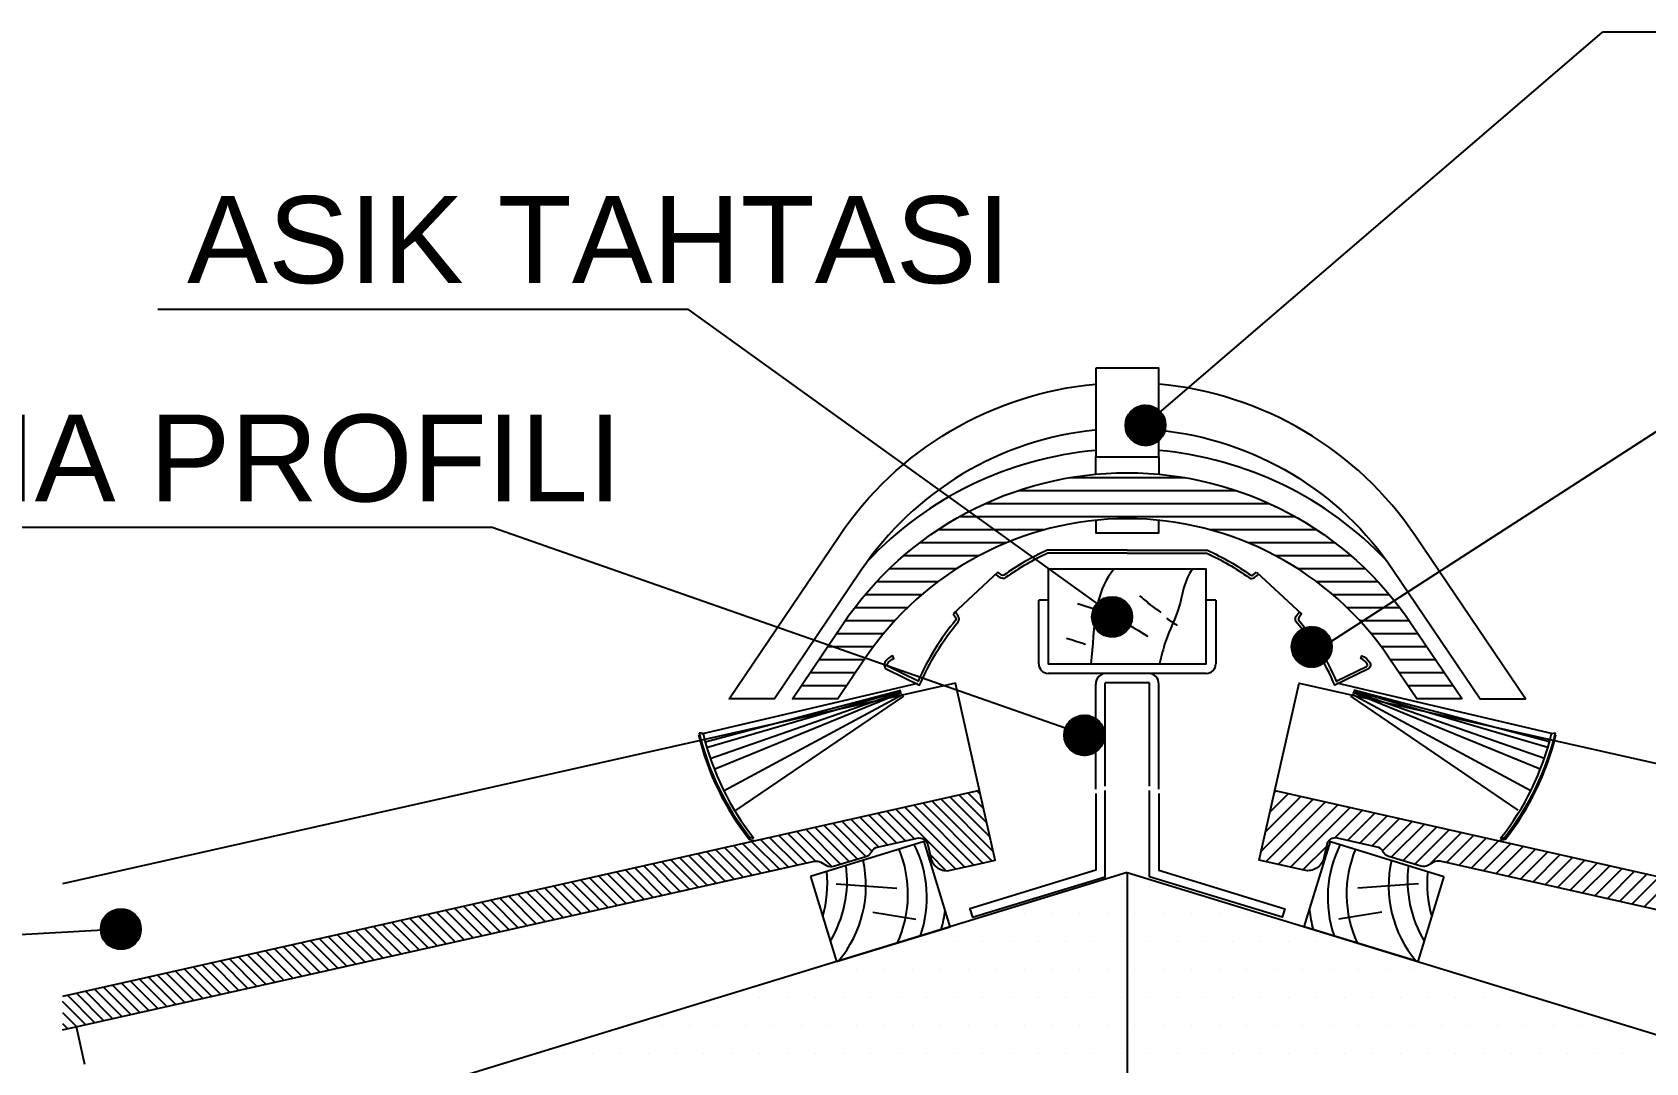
# Model space of a CAD drawing. Extents: x 775040 to 808375, y 4159409 to 4163651.
# Drawn here: x 807589.4 to 807793.1, y 4160909.5 to 4161039.5 of the extents above; entities that cross this region are included whole.
import ezdxf

# ---------------------------------------------------------------- set-up
doc = ezdxf.new("R2010")
doc.units = 0
doc.header["$MEASUREMENT"] = 0
doc.linetypes.add('DUZ', pattern=[500, 500])
doc.layers.get('0').update_dxf_attribs({"linetype": 'DUZ'})
for name, color, linetype in [('3', 3, 'Continuous'), ('tarama', 8, 'Continuous'), ('YAZI', 3, 'Continuous')]:
    doc.layers.add(name, color=color, linetype=linetype)
doc.styles.add('LEVENT', font='arial.ttf', dxfattribs={"height": 10})
pattern_1 = [(45, (805994.328464, 4161133.777688), (-0.0198872788, 0.0198872788), []), (135, (805994.328464, 4161133.777688), (-0.0198872788, -0.0198872788), [])]

# ---------------------------------------------------------------- blocks, each defined once
blk = doc.blocks.new('*X991')
at = {"color": 0}
for p, q in [((3536.48, -1238.12), (3574.89, -1238.12)), ((3553.91, -1233.75), (3574.89, -1233.75)), ((3574.89, -1233.75), (3592.54, -1233.75)), ((3574.89, -1238.12), (3609.97, -1238.12)), ((3525.38, -1242.5), (3574.89, -1242.5)), ((3574.89, -1242.5), (3621.06, -1242.5)), ((3516.75, -1246.88), (3574.89, -1246.88)), ((3574.89, -1246.88), (3629.69, -1246.88)), ((3509.58, -1251.25), (3545.42, -1251.25)), ((3601.03, -1251.25), (3636.87, -1251.25)), ((3497.99, -1260), (3523.28, -1260)), ((3503.4, -1255.62), (3532.57, -1255.62)), ((3613.88, -1255.62), (3643.04, -1255.62)), ((3623.16, -1260), (3648.46, -1260)), ((3493.18, -1264.38), (3515.8, -1264.38)), ((3630.64, -1264.38), (3653.27, -1264.38)), ((3488.86, -1268.75), (3509.49, -1268.75)), ((3636.96, -1268.75), (3657.58, -1268.75)), ((3484.98, -1273.12), (3504.02, -1273.12)), ((3642.42, -1273.12), (3661.47, -1273.12)), ((3481.46, -1277.5), (3499.22, -1277.5)), ((3647.23, -1277.5), (3664.98, -1277.5)), ((3475.32, -1286.25), (3491.13, -1286.25)), ((3478.28, -1281.88), (3494.95, -1281.88)), ((3651.5, -1281.88), (3668.16, -1281.88)), ((3655.31, -1286.25), (3671.13, -1286.25)), ((3472.37, -1290.62), (3487.71, -1290.62)), ((3658.73, -1290.62), (3674.08, -1290.62)), ((3469.42, -1295), (3484.64, -1295)), ((3661.81, -1295), (3677.03, -1295)), ((3466.47, -1299.38), (3481.69, -1299.38)), ((3664.76, -1299.38), (3679.98, -1299.38)), ((3460.57, -1308.12), (3475.78, -1308.12)), ((3463.52, -1303.75), (3478.73, -1303.75)), ((3667.71, -1303.75), (3682.93, -1303.75)), ((3670.66, -1308.12), (3685.88, -1308.12))]:
    blk.add_line(p, q, dxfattribs=at)
blk = doc.blocks.new('*X993')
at = {"color": 0}
for p, q in [((11348.4375, -965.625), (11348.4375, -965.625)), ((11357.8125, -965.625), (11357.8125, -965.625)), ((11367.1875, -965.625), (11367.1875, -965.625)), ((11315.625, -975), (11315.625, -975)), ((11325, -975), (11325, -975)), ((11334.375, -975), (11334.375, -975)), ((11343.75, -975), (11343.75, -975)), ((11353.125, -975), (11353.125, -975)), ((11362.5, -975), (11362.5, -975)), ((11371.875, -975), (11371.875, -975)), ((11381.25, -975), (11381.25, -975)), ((11390.625, -975), (11390.625, -975)), ((11400, -975), (11400, -975)), ((11292.1875, -984.375), (11292.1875, -984.375)), ((11301.5625, -984.375), (11301.5625, -984.375)), ((11310.9375, -984.375), (11310.9375, -984.375)), ((11320.3125, -984.375), (11320.3125, -984.375)), ((11329.6875, -984.375), (11329.6875, -984.375)), ((11339.0625, -984.375), (11339.0625, -984.375)), ((11348.4375, -984.375), (11348.4375, -984.375)), ((11357.8125, -984.375), (11357.8125, -984.375)), ((11367.1875, -984.375), (11367.1875, -984.375)), ((11376.5625, -984.375), (11376.5625, -984.375)), ((11385.9375, -984.375), (11385.9375, -984.375)), ((11395.3125, -984.375), (11395.3125, -984.375)), ((11404.6875, -984.375), (11404.6875, -984.375)), ((11414.0625, -984.375), (11414.0625, -984.375)), ((11423.4375, -984.375), (11423.4375, -984.375)), ((11432.8125, -984.375), (11432.8125, -984.375)), ((11259.375, -993.75), (11259.375, -993.75)), ((11268.75, -993.75), (11268.75, -993.75)), ((11278.125, -993.75), (11278.125, -993.75)), ((11287.5, -993.75), (11287.5, -993.75)), ((11296.875, -993.75), (11296.875, -993.75)), ((11306.25, -993.75), (11306.25, -993.75)), ((11315.625, -993.75), (11315.625, -993.75)), ((11325, -993.75), (11325, -993.75)), ((11334.375, -993.75), (11334.375, -993.75)), ((11343.75, -993.75), (11343.75, -993.75)), ((11353.125, -993.75), (11353.125, -993.75)), ((11362.5, -993.75), (11362.5, -993.75)), ((11371.875, -993.75), (11371.875, -993.75)), ((11381.25, -993.75), (11381.25, -993.75)), ((11390.625, -993.75), (11390.625, -993.75)), ((11400, -993.75), (11400, -993.75)), ((11409.375, -993.75), (11409.375, -993.75)), ((11418.75, -993.75), (11418.75, -993.75)), ((11428.125, -993.75), (11428.125, -993.75)), ((11437.5, -993.75), (11437.5, -993.75)), ((11446.875, -993.75), (11446.875, -993.75)), ((11456.25, -993.75), (11456.25, -993.75)), ((11465.625, -993.75), (11465.625, -993.75)), ((11226.5625, -1003.125), (11226.5625, -1003.125)), ((11235.9375, -1003.125), (11235.9375, -1003.125)), ((11245.3125, -1003.125), (11245.3125, -1003.125)), ((11254.6875, -1003.125), (11254.6875, -1003.125)), ((11264.0625, -1003.125), (11264.0625, -1003.125)), ((11273.4375, -1003.125), (11273.4375, -1003.125)), ((11282.8125, -1003.125), (11282.8125, -1003.125)), ((11292.1875, -1003.125), (11292.1875, -1003.125)), ((11301.5625, -1003.125), (11301.5625, -1003.125)), ((11310.9375, -1003.125), (11310.9375, -1003.125)), ((11320.3125, -1003.125), (11320.3125, -1003.125)), ((11329.6875, -1003.125), (11329.6875, -1003.125)), ((11339.0625, -1003.125), (11339.0625, -1003.125)), ((11348.4375, -1003.125), (11348.4375, -1003.125)), ((11357.8125, -1003.125), (11357.8125, -1003.125)), ((11367.1875, -1003.125), (11367.1875, -1003.125)), ((11376.5625, -1003.125), (11376.5625, -1003.125)), ((11385.9375, -1003.125), (11385.9375, -1003.125)), ((11395.3125, -1003.125), (11395.3125, -1003.125)), ((11404.6875, -1003.125), (11404.6875, -1003.125)), ((11414.0625, -1003.125), (11414.0625, -1003.125)), ((11423.4375, -1003.125), (11423.4375, -1003.125)), ((11432.8125, -1003.125), (11432.8125, -1003.125)), ((11442.1875, -1003.125), (11442.1875, -1003.125)), ((11451.5625, -1003.125), (11451.5625, -1003.125)), ((11460.9375, -1003.125), (11460.9375, -1003.125)), ((11470.3125, -1003.125), (11470.3125, -1003.125)), ((11479.6875, -1003.125), (11479.6875, -1003.125)), ((11489.0625, -1003.125), (11489.0625, -1003.125)), ((11193.75, -1012.5), (11193.75, -1012.5)), ((11203.125, -1012.5), (11203.125, -1012.5)), ((11212.5, -1012.5), (11212.5, -1012.5)), ((11221.875, -1012.5), (11221.875, -1012.5)), ((11231.25, -1012.5), (11231.25, -1012.5)), ((11240.625, -1012.5), (11240.625, -1012.5)), ((11250, -1012.5), (11250, -1012.5)), ((11259.375, -1012.5), (11259.375, -1012.5)), ((11268.75, -1012.5), (11268.75, -1012.5)), ((11278.125, -1012.5), (11278.125, -1012.5)), ((11287.5, -1012.5), (11287.5, -1012.5)), ((11296.875, -1012.5), (11296.875, -1012.5)), ((11306.25, -1012.5), (11306.25, -1012.5)), ((11315.625, -1012.5), (11315.625, -1012.5)), ((11325, -1012.5), (11325, -1012.5)), ((11334.375, -1012.5), (11334.375, -1012.5)), ((11343.75, -1012.5), (11343.75, -1012.5)), ((11353.125, -1012.5), (11353.125, -1012.5)), ((11362.5, -1012.5), (11362.5, -1012.5)), ((11371.875, -1012.5), (11371.875, -1012.5)), ((11381.25, -1012.5), (11381.25, -1012.5)), ((11390.625, -1012.5), (11390.625, -1012.5)), ((11400, -1012.5), (11400, -1012.5)), ((11409.375, -1012.5), (11409.375, -1012.5)), ((11418.75, -1012.5), (11418.75, -1012.5)), ((11428.125, -1012.5), (11428.125, -1012.5)), ((11437.5, -1012.5), (11437.5, -1012.5)), ((11446.875, -1012.5), (11446.875, -1012.5)), ((11456.25, -1012.5), (11456.25, -1012.5)), ((11465.625, -1012.5), (11465.625, -1012.5)), ((11475, -1012.5), (11475, -1012.5)), ((11484.375, -1012.5), (11484.375, -1012.5)), ((11493.75, -1012.5), (11493.75, -1012.5)), ((11503.125, -1012.5), (11503.125, -1012.5)), ((11512.5, -1012.5), (11512.5, -1012.5)), ((11521.875, -1012.5), (11521.875, -1012.5)), ((11170.3125, -1021.875), (11170.3125, -1021.875)), ((11179.6875, -1021.875), (11179.6875, -1021.875)), ((11189.0625, -1021.875), (11189.0625, -1021.875)), ((11198.4375, -1021.875), (11198.4375, -1021.875)), ((11207.8125, -1021.875), (11207.8125, -1021.875)), ((11217.1875, -1021.875), (11217.1875, -1021.875)), ((11226.5625, -1021.875), (11226.5625, -1021.875)), ((11235.9375, -1021.875), (11235.9375, -1021.875)), ((11245.3125, -1021.875), (11245.3125, -1021.875)), ((11254.6875, -1021.875), (11254.6875, -1021.875)), ((11264.0625, -1021.875), (11264.0625, -1021.875)), ((11273.4375, -1021.875), (11273.4375, -1021.875)), ((11282.8125, -1021.875), (11282.8125, -1021.875)), ((11292.1875, -1021.875), (11292.1875, -1021.875)), ((11301.5625, -1021.875), (11301.5625, -1021.875)), ((11310.9375, -1021.875), (11310.9375, -1021.875)), ((11320.3125, -1021.875), (11320.3125, -1021.875)), ((11329.6875, -1021.875), (11329.6875, -1021.875)), ((11339.0625, -1021.875), (11339.0625, -1021.875)), ((11348.4375, -1021.875), (11348.4375, -1021.875)), ((11357.8125, -1021.875), (11357.8125, -1021.875)), ((11367.1875, -1021.875), (11367.1875, -1021.875)), ((11376.5625, -1021.875), (11376.5625, -1021.875)), ((11385.9375, -1021.875), (11385.9375, -1021.875)), ((11395.3125, -1021.875), (11395.3125, -1021.875)), ((11404.6875, -1021.875), (11404.6875, -1021.875)), ((11414.0625, -1021.875), (11414.0625, -1021.875)), ((11423.4375, -1021.875), (11423.4375, -1021.875)), ((11432.8125, -1021.875), (11432.8125, -1021.875)), ((11442.1875, -1021.875), (11442.1875, -1021.875)), ((11451.5625, -1021.875), (11451.5625, -1021.875)), ((11460.9375, -1021.875), (11460.9375, -1021.875)), ((11470.3125, -1021.875), (11470.3125, -1021.875)), ((11479.6875, -1021.875), (11479.6875, -1021.875)), ((11489.0625, -1021.875), (11489.0625, -1021.875)), ((11498.4375, -1021.875), (11498.4375, -1021.875)), ((11507.8125, -1021.875), (11507.8125, -1021.875)), ((11517.1875, -1021.875), (11517.1875, -1021.875)), ((11526.5625, -1021.875), (11526.5625, -1021.875))]:
    blk.add_line(p, q, dxfattribs=at)

msp = doc.modelspace()

# ---------------------------------------------------------------- hatches: boundary and pattern name
at = {"layer": '3'}
h = msp.add_hatch(dxfattribs=at)
h.set_pattern_fill('ANSI37', color=256, scale=0.224999, style=0)
h.set_pattern_definition(pattern_1)
edge = h.paths.add_edge_path()
edge.add_arc((807729.95, 4160989.93), 2.54, 0, 360)
h = msp.add_hatch(dxfattribs=at)
h.set_pattern_fill('ANSI37', color=256, scale=0.224999, style=0)
h.set_pattern_definition(pattern_1)
edge = h.paths.add_edge_path()
edge.add_arc((807725.73, 4160965.77), 2.54, 0, 360)
h = msp.add_hatch(dxfattribs=at)
h.set_pattern_fill('ANSI37', color=256, scale=0.224999, angle=286.8083, style=0)
h.set_pattern_definition([(331.8082806, (805994.328464, 4161133.777688), (0.01328684143, 0.0247884562), []), (61.8082806, (805994.328464, 4161133.777688), (-0.0247884562, 0.01328684143), [])])
edge = h.paths.add_edge_path()
edge.add_arc((807750.94, 4160961.98), 2.54, 0, 360)
h = msp.add_hatch(dxfattribs=at)
h.set_pattern_fill('ANSI37', color=256, scale=0.224999, style=0)
h.set_pattern_definition(pattern_1)
edge = h.paths.add_edge_path()
edge.add_arc((807722.23, 4160950.83), 2.54, 0, 360)
h = msp.add_hatch(dxfattribs=at)
h.set_pattern_fill('ANSI37', color=256, scale=0.224999, angle=349.9669, style=0)
h.set_pattern_definition([(34.9669027, (805994.328464, 4161133.777688), (-0.01611844555, 0.02304785083), []), (124.9669027, (805994.328464, 4161133.777688), (-0.02304785083, -0.01611844555), [])])
edge = h.paths.add_edge_path()
edge.add_arc((807600.6, 4160926.36), 2.54, 0, 360)
at = {"layer": 'tarama'}
h = msp.add_hatch(dxfattribs=at)
h.set_pattern_fill('ANSI31', color=256, scale=7.874961, angle=90, style=0)
h.set_pattern_definition([(135, (805994.3285, 4161133.7777), (-0.69605476, -0.69605476), [])])
edge = h.paths.add_edge_path()
edge.add_line((807593.22, 4160913.64), (807688.15, 4160934.93))
edge.add_arc((807688.4, 4160933.84), 1.12, 60.3561, 102.643, ccw=False)
edge.add_line((807688.95, 4160934.81), (807689.7, 4160934.39))
edge.add_arc((807690.25, 4160935.37), 1.12, 240.3561, 286.7841)
edge.add_line((807690.58, 4160934.29), (807694.65, 4160935.52))
edge.add_arc((807694.32, 4160936.6), 1.12, 286.7841, 329.5685)
edge.add_line((807695.29, 4160936.03), (807695.39, 4160936.19))
edge.add_arc((807696.36, 4160935.62), 1.12, 102.643, 149.5685, ccw=False)
edge.add_line((807696.12, 4160936.72), (807701.13, 4160937.85))
edge.add_arc((807701.37, 4160936.75), 1.12, 12.643, 102.643, ccw=False)
edge.add_line((807702.47, 4160936.99), (807702.84, 4160935.35))
edge.add_arc((807704.85, 4160935.8), 2.06, 192.643, 282.643)
edge.add_line((807705.31, 4160933.79), (807708.19, 4160934.43))
edge.add_line((807708.19, 4160934.43), (807710.98, 4160935.06))
edge.add_line((807710.98, 4160935.06), (807709.01, 4160943.84))
edge.add_line((807709.01, 4160943.84), (807593.22, 4160917.87))
h = msp.add_hatch(dxfattribs=at)
h.set_pattern_fill('ANSI31', color=256, scale=10.802415, style=0)
h.set_pattern_definition([(45, (805994.3285, 4161133.7777), (-0.9548076, 0.9548076), [])])
edge = h.paths.add_edge_path()
edge.add_line((807876.21, 4160909.83), (807872.69, 4160906.89))
edge.add_arc((807871.73, 4160908.04), 1.5, 204.9256, 309.7884, ccw=False)
edge.add_line((807870.37, 4160907.41), (807866.26, 4160912.24))
edge.add_arc((807864.55, 4160910.78), 2.25, 40.3992, 77.357)
edge.add_line((807865.04, 4160912.98), (807767.15, 4160934.93))
edge.add_arc((807766.9, 4160933.84), 1.12, 77.357, 119.6439)
edge.add_line((807766.35, 4160934.81), (807765.6, 4160934.39))
edge.add_arc((807765.05, 4160935.37), 1.12, 253.2159, 299.6439, ccw=False)
edge.add_line((807764.72, 4160934.29), (807760.65, 4160935.52))
edge.add_arc((807760.98, 4160936.6), 1.12, 210.4315, 253.2159, ccw=False)
edge.add_line((807760.01, 4160936.03), (807759.91, 4160936.19))
edge.add_arc((807758.94, 4160935.62), 1.12, 30.4315, 77.357)
edge.add_line((807759.18, 4160936.72), (807754.17, 4160937.85))
edge.add_arc((807753.92, 4160936.75), 1.12, 77.357, 167.357)
edge.add_line((807752.83, 4160936.99), (807752.46, 4160935.35))
edge.add_arc((807750.45, 4160935.8), 2.06, 257.357, 347.357, ccw=False)
edge.add_line((807749.99, 4160933.79), (807747.11, 4160934.43))
edge.add_line((807747.11, 4160934.43), (807744.32, 4160935.06))
edge.add_line((807744.32, 4160935.06), (807746.29, 4160943.84))
edge.add_line((807746.29, 4160943.84), (807898.42, 4160909.72))
edge.add_line((807898.42, 4160909.72), (807898, 4160900.59))
edge.add_line((807898, 4160900.59), (807894.86, 4160901.29))
edge.add_arc((807895.19, 4160902.75), 1.5, 218.2631, 257.357, ccw=False)
edge.add_line((807894.01, 4160901.83), (807890.68, 4160906.88))
edge.add_arc((807889.51, 4160905.95), 1.5, 38.2631, 77.357)
edge.add_line((807889.83, 4160907.42), (807888.12, 4160907.8))
edge.add_arc((807887.79, 4160906.34), 1.5, 77.357, 129.7884)
edge.add_line((807886.83, 4160907.49), (807883.26, 4160904.52))
edge.add_arc((807882.3, 4160905.67), 1.5, 204.9256, 309.7884, ccw=False)
edge.add_line((807880.94, 4160905.04), (807878.53, 4160909.31))
edge.add_arc((807877.17, 4160908.67), 1.5, 24.9256, 129.7884)

# ---------------------------------------------------------------- linework, layer by layer
at = {"layer": '3'}
for p, q in [((807731.63, 4160991.48, 0), (807787.63, 4161039.52)), ((807994.44, 4161039.52), (807787.63, 4161039.52)), ((807751.43, 4160961.39, 0), (807841.52, 4161019.6)), ((807672.24, 4161004.56), (807605.28, 4161004.56)), ((807726.1, 4160965.86, 0), (807672.24, 4161004.56)), ((807647.46, 4160977.02), (807492.6, 4160977.02)), ((807722.47, 4160950.78, 0), (807647.46, 4160977.02, 0)), ((807711.31, 4160971.4), (807705.65, 4160966.14)), ((807743.98, 4160971.4), (807749.65, 4160966.14)), ((807716.48, 4160959.83), (807716.48, 4160967.89)), ((807717.67, 4160967.89), (807716.48, 4160967.89)), ((807738.82, 4160967.89), (807737.63, 4160967.89)), ((807738.82, 4160967.89), (807738.82, 4160959.83)), ((807673.92, 4160950.99), (807701.19, 4160957.41)), ((807723.66, 4160944.03), (807723.66, 4160957.27)), ((807724.86, 4160944.4), (807724.86, 4160957.43)), ((807730.44, 4160957.43), (807724.86, 4160957.43)), ((807730.44, 4160944.4), (807730.44, 4160957.43)), ((807731.64, 4160944.03), (807731.64, 4160957.27)), ((807781.38, 4160950.99), (807754.11, 4160957.41)), ((807674.1, 4160951.03), (807673.59, 4160951.14)), ((807781.2, 4160951.03), (807781.71, 4160951.14)), ((807727.65, 4160933.49), (807593.22, 4160892.39)), ((807727.65, 4160933.49), (807727.65, 4160900.66)), ((807727.65, 4160933.49), (807991.97, 4160852.68)), ((807600.6, 4160926.38), (807541.4, 4160922.99))]:
    msp.add_line(p, q, dxfattribs=at)
for points in [[(807723.66, 4160997.13), (807723.66, 4160985.94), (807731.64, 4160985.94), (807731.64, 4160997.13)], [(807717.67, 4160971.8), (807717.67, 4160959.83), (807737.63, 4160959.83), (807737.63, 4160971.8)]]:
    msp.add_lwpolyline(points, close=True, dxfattribs=at)
for points in [[(807723.6, 4160989.33, 0.222889), (807694.07, 4160971.67), (807683.1, 4160955.41), (807677.39, 4160955.41), (807691.26, 4160975.96, -0.225286), (807723.66, 4160995.13, -0.225286)], [(807731.7, 4160989.33, -0.222889), (807761.23, 4160971.67), (807772.2, 4160955.41), (807777.91, 4160955.41), (807764.04, 4160975.96, 0.225286), (807731.64, 4160995.13, 0.225286)], [(807727.65, 4160973.79), (807717.62, 4160973.79, 0.048316), (807712.29, 4160970.71, -0.332188), (807711.58, 4160970.72), (807711.08, 4160971.1)], [(807727.65, 4160974.17), (807717.54, 4160974.17, 0.048953), (807712.07, 4160971.02, -0.332613), (807711.81, 4160971.02), (807711.31, 4160971.4)], [(807727.65, 4160974.17), (807737.76, 4160974.17, -0.048953), (807743.23, 4160971.02, 0.332613), (807743.49, 4160971.02), (807743.98, 4160971.4)], [(807727.65, 4160973.79), (807737.68, 4160973.79, -0.048316), (807743.01, 4160970.71, 0.332188), (807743.72, 4160970.72), (807744.21, 4160971.1)], [(807593.22, 4160913.64), (807688.15, 4160934.93, -0.186634), (807688.95, 4160934.81), (807689.7, 4160934.39, 0.205398), (807690.58, 4160934.29), (807694.65, 4160935.52, 0.188881), (807695.29, 4160936.03), (807695.39, 4160936.19, -0.207661), (807696.12, 4160936.72), (807701.13, 4160937.85, -0.414214), (807702.47, 4160936.99), (807702.84, 4160935.35, 0.414214), (807705.31, 4160933.79), (807708.19, 4160934.43), (807710.98, 4160935.06), (807709.01, 4160943.84), (807593.22, 4160917.87)], [(807865.04, 4160912.98), (807767.15, 4160934.93, 0.186634), (807766.35, 4160934.81), (807765.6, 4160934.39, -0.205398), (807764.72, 4160934.29), (807760.65, 4160935.52, -0.188881), (807760.01, 4160936.03), (807759.91, 4160936.19, 0.207661), (807759.18, 4160936.72), (807754.17, 4160937.85, 0.414214), (807752.83, 4160936.99), (807752.46, 4160935.35, -0.414214), (807749.99, 4160933.79), (807747.11, 4160934.43), (807744.32, 4160935.06), (807746.29, 4160943.84), (807898.42, 4160909.72)]]:
    msp.add_lwpolyline(points, format="xyb", dxfattribs=at)
for points in [[(807723.66, 4160983.76), (807723.66, 4160985.94), (807731.64, 4160985.94), (807731.64, 4160983.76)], [(807723.66, 4160977.96), (807723.66, 4160976.36), (807731.64, 4160976.36), (807731.64, 4160977.96)], [(807709.01, 4160943.84), (807705.97, 4160957.38), (807593.22, 4160932.09)], [(807737.63, 4160958.63), (807717.67, 4160958.63)], [(807746.29, 4160943.84), (807749.33, 4160957.38), (807899.07, 4160923.79), (807898.42, 4160909.72)], [(807723.66, 4160943.49), (807723.66, 4160933.79), (807707.77, 4160928.93), (807708.1, 4160927.86), (807724.86, 4160932.98), (807724.86, 4160943.86)], [(807731.64, 4160943.49), (807731.64, 4160933.79), (807747.53, 4160928.93), (807747.2, 4160927.86), (807730.44, 4160932.98), (807730.44, 4160943.86)], [(807680.52, 4160937.82), (807680.01, 4160937.94), (807679.97, 4160937.67), (807680.71, 4160937.51)], [(807687.67, 4160933.02), (807690.95, 4160922.27), (807705.3, 4160926.65), (807702.01, 4160937.41), (807687.67, 4160933.02)], [(807767.63, 4160933.02), (807764.34, 4160922.27), (807750, 4160926.65), (807753.29, 4160937.41), (807767.63, 4160933.02)], [(807774.78, 4160937.82), (807775.29, 4160937.94), (807775.33, 4160937.67), (807774.59, 4160937.51)], [(807774.78, 4160937.82), (807775.29, 4160937.94), (807775.33, 4160937.67), (807774.59, 4160937.51)], [(807596.04, 4160909.3), (807594.98, 4160914.04)]]:
    msp.add_lwpolyline(points, dxfattribs=at)
for points in [[(807769.92, 4160955.41), (807764.21, 4160955.41), (807760.73, 4160960.56, 0.53171), (807694.57, 4160960.56), (807691.09, 4160955.41), (807685.38, 4160955.41), (807691.75, 4160964.86, -0.531709), (807763.55, 4160964.86)], [(807705.65, 4160966.14), (807706.01, 4160965.63, -0.308517), (807706.02, 4160965.38, 0.070654), (807701.25, 4160957.64), (807697.46, 4160959.5, -0.435299), (807697.36, 4160959.81, -0.169589), (807698.17, 4160960.51), (807698.04, 4160960.85, 0.169591), (807697.04, 4160960, 0.435311), (807697.29, 4160959.16), (807701.44, 4160957.13, -0.07386), (807706.31, 4160965.15, 0.32036), (807706.32, 4160965.85), (807705.96, 4160966.36)], [(807749.65, 4160966.14), (807749.29, 4160965.63, 0.308517), (807749.28, 4160965.38, -0.070654), (807754.04, 4160957.64), (807757.84, 4160959.5, 0.435299), (807757.94, 4160959.81, 0.169589), (807757.13, 4160960.51), (807757.26, 4160960.85, -0.169591), (807758.26, 4160960, -0.435311), (807758.01, 4160959.16), (807753.85, 4160957.13, 0.07386), (807748.98, 4160965.15, -0.32036), (807748.98, 4160965.85), (807749.34, 4160966.36)]]:
    msp.add_lwpolyline(points, format="xyb", close=True, dxfattribs=at)
for centre in [(807729.95, 4160989.93), (807725.73, 4160965.77), (807750.94, 4160961.98), (807722.23, 4160950.83), (807600.6, 4160926.36)]:
    msp.add_circle(centre, 2.54, dxfattribs=at)
for centre, radius, start, end in [((807727.65, 4160941.84), 45.09, 95.0771, 136.6837), ((807727.65, 4160941.84), 45.09, 43.3163, 84.923), ((807717.67, 4160959.83), 1.2, 180, 270), ((807737.63, 4160959.83), 1.2, 270, 0), ((807725.02, 4160957.27), 1.36, 90, 180), ((807730.28, 4160957.27), 1.36, 360, 90), ((807706.73, 4160958.85), 34.14, 193.5148, 218.355), ((807706.78, 4160959.12), 34.14, 193.5148, 218.355), ((807707.29, 4160959.01), 34.14, 193.5148, 218.355), ((807748.01, 4160959.01), 34.14, 321.645, 346.4852), ((807748.52, 4160959.12), 34.14, 321.645, 346.4852), ((807748.57, 4160958.85), 34.14, 321.645, 346.4852)]:
    msp.add_arc(centre, radius, start, end, dxfattribs=at)
at = {"layer": 'tarama'}
for p, q in [((807674.35, 4160950), (807699.05, 4160956.5)), ((807674.55, 4160949.3), (807699.07, 4160956.44)), ((807675, 4160947.9), (807699.11, 4160956.32)), ((807675.52, 4160946.53), (807699.15, 4160956.2)), ((807676.77, 4160943.87), (807699.27, 4160955.96)), ((807678.29, 4160941.37), (807699.43, 4160955.76)), ((807777.01, 4160941.37), (807755.87, 4160955.76)), ((807778.53, 4160943.87), (807756.03, 4160955.96)), ((807779.78, 4160946.53), (807756.14, 4160956.2)), ((807780.3, 4160947.9), (807756.19, 4160956.32)), ((807780.75, 4160949.3), (807756.23, 4160956.44)), ((807780.95, 4160950), (807756.25, 4160956.5)), ((807690.88, 4160932.07), (807698.56, 4160931.53)), ((807764.42, 4160932.07), (807756.74, 4160931.53)), ((807695.53, 4160928.5), (807700.94, 4160927.63)), ((807759.77, 4160928.5), (807754.36, 4160927.63))]:
    msp.add_line(p, q, dxfattribs=at)
for points in [[(807725.96, 4160971.8), (807725.62, 4160971.33), (807725.3, 4160970.84), (807725, 4160970.34), (807724.74, 4160969.83), (807724.5, 4160969.3), (807724.3, 4160968.79), (807724.13, 4160968.27), (807723.98, 4160967.75), (807723.86, 4160967.22), (807723.75, 4160966.68), (807723.66, 4160966.14), (807723.58, 4160965.6), (807723.52, 4160965.05), (807723.43, 4160964.18), (807723.36, 4160963.3), (807723.3, 4160962.43), (807723.23, 4160961.56), (807723.15, 4160960.69), (807723.06, 4160959.83), (807723.06, 4160959.83)], [(807735.85, 4160971.8), (807735.52, 4160971.24), (807735.23, 4160970.66), (807734.99, 4160970.06), (807734.87, 4160969.7), (807734.76, 4160969.34), (807734.67, 4160968.97), (807734.58, 4160968.6), (807734.5, 4160968.23), (807734.41, 4160967.86), (807734.32, 4160967.49), (807734.22, 4160967.12), (807734.04, 4160966.55), (807733.84, 4160965.99), (807733.61, 4160965.43), (807733.38, 4160964.88), (807733.14, 4160964.33), (807732.91, 4160963.78), (807732.68, 4160963.22), (807732.48, 4160962.66), (807732.37, 4160962.31), (807732.26, 4160961.96), (807732.17, 4160961.6), (807732.07, 4160961.25), (807731.98, 4160960.89), (807731.9, 4160960.54), (807731.81, 4160960.18), (807731.72, 4160959.83), (807731.72, 4160959.83)], [(807721.37, 4160967.45), (807721.9, 4160967.29), (807722.43, 4160967.12), (807722.95, 4160966.94), (807723.47, 4160966.76), (807723.99, 4160966.56), (807724.5, 4160966.36), (807725.01, 4160966.15), (807725.51, 4160965.92), (807726.12, 4160965.64), (807726.72, 4160965.35), (807727.32, 4160965.04), (807727.91, 4160964.72), (807728.49, 4160964.38), (807729.07, 4160964.04), (807729.64, 4160963.68), (807730.19, 4160963.31), (807730.19, 4160963.31)], [(807729.21, 4160968.43), (807729.37, 4160968.29), (807729.54, 4160968.15), (807729.7, 4160968.01), (807729.86, 4160967.88), (807730.02, 4160967.74), (807730.19, 4160967.6), (807730.35, 4160967.47), (807730.52, 4160967.34), (807730.68, 4160967.21), (807730.84, 4160967.09), (807731.01, 4160966.96), (807731.17, 4160966.84), (807731.33, 4160966.72), (807731.5, 4160966.6), (807731.66, 4160966.48), (807731.83, 4160966.36), (807731.83, 4160966.36)], [(807732.59, 4160965.6), (807732.75, 4160965.49), (807732.92, 4160965.38), (807733.08, 4160965.27), (807733.24, 4160965.16), (807733.41, 4160965.05), (807733.57, 4160964.94), (807733.73, 4160964.83), (807733.9, 4160964.73), (807733.9, 4160964.73)], [(807719.96, 4160963.09), (807720.26, 4160963), (807720.56, 4160962.9), (807720.86, 4160962.81), (807721.16, 4160962.71), (807721.46, 4160962.62), (807721.76, 4160962.52), (807722.06, 4160962.43), (807722.35, 4160962.33), (807722.35, 4160962.33)]]:
    msp.add_lwpolyline(points, dxfattribs=at)
for centre, start, end in [((807687.53, 4160930.34), 340.9717, 26.8288), ((807767.77, 4160930.34), 153.1712, 199.0283), ((807679.84, 4160931.85), 320.1367, 12.4988), ((807685.15, 4160930.77), 335.468, 22.5002), ((807770.15, 4160930.77), 157.4998, 204.532), ((807775.46, 4160931.85), 167.5012, 219.8633), ((807674.97, 4160932.07), 343.8851, 6.1367), ((807677.46, 4160932.5), 328.9513, 7.3699), ((807777.84, 4160932.5), 172.6301, 211.0487), ((807780.32, 4160932.07), 173.8633, 196.1149), ((807689.91, 4160930.34), 344.2323, 353.9652), ((807765.39, 4160930.34), 186.0348, 195.7677)]:
    msp.add_arc(centre, 14.82, start, end, dxfattribs=at)

# ---------------------------------------------------------------- block references
at = {"layer": 'tarama', "xscale": 0.3749981224536896, "yscale": 0.3749981224536896, "zscale": 0.3749981224536896}
for name, p in [('*X991', (806387.7, 4161445.99)), ('*X993', (803467.77, 4161293.9))]:
    msp.add_blockref(name, p, dxfattribs=at)

# ---------------------------------------------------------------- texts
at = {"layer": 'YAZI', "style": 'LEVENT'}
for s, p in [('ASIK TAHTASI', (807608.96, 4161007.87)), ('ASIK TASIMA PROFILI', (807503.67, 4160980.32))]:
    msp.add_text(s, height=10.976, dxfattribs=at).set_placement(p)

doc.saveas('drawing.dxf')
